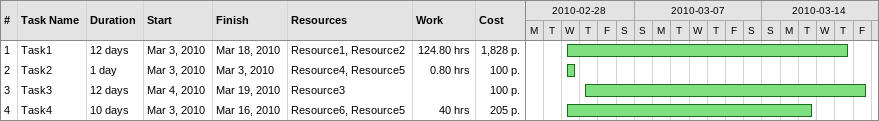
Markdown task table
| ID | Task | Duration | Start | Finish | Resources | Work (h) | Cost (р.) |
|---|---|---|---|---|---|---|---|
| 1 | Task1 | 12d | 2010-03-03 | 2010-03-18 | Resource1, Resource2 | 124.80 | 1828 |
| 2 | Task2 | 1d | 2010-03-03 | 2010-03-03 | Resource4, Resource5 | 0.80 | 100 |
| 3 | Task3 | 12d | 2010-03-04 | 2010-03-19 | Resource3 |  | 100 |
| 4 | Task4 | 10d | 2010-03-03 | 2010-03-16 | Resource6, Resource5 | 40 | 205 |
